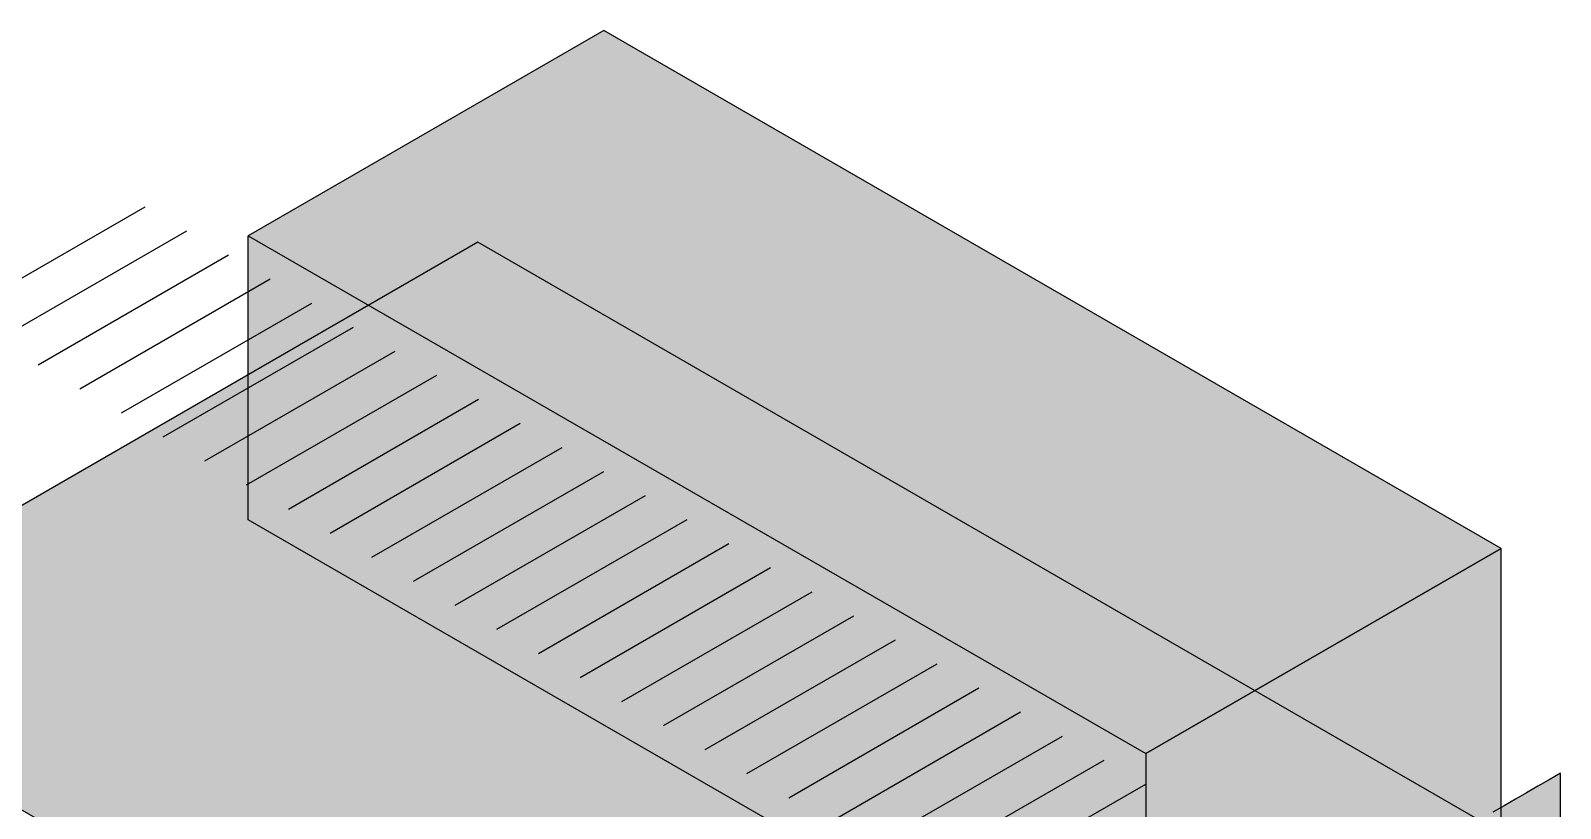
# Model space of a CAD drawing. Header units: millimetres. Extents: x -3851 to 506847, y -6675 to 35120.
# Drawn here: x 479221 to 496697, y 26227 to 35120 of the extents above; entities that cross this region are included whole.
import ezdxf

# ---------------------------------------------------------------- set-up
doc = ezdxf.new("R2010")
doc.units = ezdxf.units.MM
doc.header["$LTSCALE"] = 20
doc.layers.add('A-ANNO-PATT-AXO', color=8, linetype='CONTINUOUS', lineweight=9)
doc.layers.add('A-FLOR-AXO', color=7, linetype='CONTINUOUS', lineweight=25)

msp = doc.modelspace()

# ---------------------------------------------------------------- hatches: boundary and pattern name
at = {"layer": 'A-ANNO-PATT-AXO'}
for points in [[(491959.811, 26855), (496021.47, 29200), (485767.729, 35120), (481706.07, 32775)], [(491959.811, 26855), (496021.47, 29200), (485767.729, 35120), (481706.07, 32775)], [(491959.811, 26855), (496021.47, 29200), (485767.729, 35120), (481706.07, 32775)], [(487794.229, 21200), (496021.47, 25950), (484330.127, 32700), (476102.886, 27950)], [(487794.229, 21200), (496021.47, 25950), (484330.127, 32700), (476102.886, 27950)], [(487794.229, 21200), (496021.47, 25950), (484330.127, 32700), (476102.886, 27950)], [(491959.811, 23605), (481706.07, 29525), (481706.07, 32775), (491959.811, 26855)], [(491959.811, 23605), (481706.07, 29525), (481706.07, 32775), (491959.811, 26855)], [(491959.811, 23605), (481706.07, 29525), (481706.07, 32775), (491959.811, 26855)], [(491959.811, 23605), (496021.47, 25950), (496021.47, 29200), (491959.811, 26855)], [(491959.811, 23605), (496021.47, 25950), (496021.47, 29200), (491959.811, 26855)], [(491959.811, 23605), (496021.47, 25950), (496021.47, 29200), (491959.811, 26855)], [(488469.728, 20780), (488598.279, 20854.219), (488726.83, 20928.438), (488855.38, 21002.656), (488983.931, 21076.875), (489112.482, 21151.094), (489241.032, 21225.312), (489369.583, 21299.531), (489498.134, 21373.75), (489626.684, 21447.969), (489755.235, 21522.187), (489883.786, 21596.406), (490012.336, 21670.625), (490140.887, 21744.844), (490269.437, 21819.062), (490397.988, 21893.281), (490532.136, 21964.268), (490681.667, 22026.374), (490846.05, 22079.905), (491024.041, 22125.58), (491213.925, 22164.387), (491413.575, 22197.557), (491620.524, 22226.512), (491832.052, 22252.824), (492045.28, 22278.154), (492257.27, 22304.199), (492465.128, 22332.63), (492666.102, 22365.035), (492857.679, 22402.865), (493037.674, 22447.383), (493204.3, 22499.619), (493356.238, 22560.335), (493492.676, 22630), (493613.34, 22708.772), (493718.503, 22796.494), (493808.978, 22892.695), (493886.085, 22996.615), (493951.608, 23107.223), (494007.736, 23223.255), (494056.979, 23343.262), (494102.09, 23465.654), (494145.964, 23588.762), (494191.537, 23710.887), (494241.69, 23830.369), (494299.141, 23945.637), (494366.358, 24055.267), (494445.468, 24158.03), (494538.187, 24252.937), (494645.757, 24339.268), (494768.71, 24416.719), (494897.261, 24490.937), (495025.811, 24565.156), (495154.362, 24639.375), (495282.913, 24713.594), (495411.463, 24787.812), (495540.014, 24862.031), (495668.565, 24936.25), (495797.115, 25010.469), (495925.666, 25084.687), (496054.217, 25158.906), (496182.767, 25233.125), (496311.318, 25307.344), (496439.868, 25381.562), (496568.419, 25455.781), (496696.97, 25530), (496696.97, 26630), (496568.419, 26555.781), (496439.868, 26481.562), (496311.318, 26407.344), (496182.767, 26333.125), (496054.217, 26258.906), (495925.666, 26184.687), (495797.115, 26110.469), (495668.565, 26036.25), (495540.014, 25962.031), (495411.463, 25887.812), (495282.913, 25813.594), (495154.362, 25739.375), (495025.811, 25665.156), (494897.261, 25590.937), (494768.71, 25516.719), (494645.757, 25439.268), (494538.187, 25352.937), (494445.468, 25258.03), (494366.358, 25155.267), (494299.141, 25045.637), (494241.69, 24930.369), (494191.537, 24810.887), (494145.964, 24688.762), (494102.09, 24565.654), (494056.979, 24443.262), (494007.736, 24323.255), (493951.608, 24207.223), (493886.085, 24096.615), (493808.978, 23992.695), (493718.503, 23896.494), (493613.34, 23808.772), (493492.676, 23730), (493356.238, 23660.335), (493204.3, 23599.619), (493037.674, 23547.383), (492857.679, 23502.865), (492666.102, 23465.035), (492465.128, 23432.63), (492257.27, 23404.199), (492045.28, 23378.154), (491832.052, 23352.824), (491620.524, 23326.512), (491413.575, 23297.557), (491213.925, 23264.387), (491024.041, 23225.58), (490846.05, 23179.905), (490681.667, 23126.374), (490532.136, 23064.268), (490397.988, 22993.281), (490269.437, 22919.062), (490140.887, 22844.844), (490012.336, 22770.625), (489883.786, 22696.406), (489755.235, 22622.187), (489626.684, 22547.969), (489498.134, 22473.75), (489369.583, 22399.531), (489241.032, 22325.312), (489112.482, 22251.094), (488983.931, 22176.875), (488855.38, 22102.656), (488726.83, 22028.438), (488598.279, 21954.219), (488469.728, 21880)]]:
    msp.add_hatch(color=7, dxfattribs=at).paths.add_polyline_path(points)

# ---------------------------------------------------------------- linework, layer by layer
at = {"layer": 'A-FLOR-AXO'}
for points in [[(491959.811, 26855), (496021.47, 29200), (485767.729, 35120), (481706.07, 32775)], [(491959.811, 26855), (496021.47, 29200), (485767.729, 35120), (481706.07, 32775)], [(491959.811, 26855), (496021.47, 29200), (485767.729, 35120), (481706.07, 32775)], [(487794.229, 21200), (496021.47, 25950), (484330.127, 32700), (476102.886, 27950)], [(487794.229, 21200), (496021.47, 25950), (484330.127, 32700), (476102.886, 27950)], [(487794.229, 21200), (496021.47, 25950), (484330.127, 32700), (476102.886, 27950)], [(491959.811, 23605), (481706.07, 29525), (481706.07, 32775), (491959.811, 26855)], [(491959.811, 23605), (481706.07, 29525), (481706.07, 32775), (491959.811, 26855)], [(491959.811, 23605), (481706.07, 29525), (481706.07, 32775), (491959.811, 26855)], [(491959.811, 23605), (496021.47, 25950), (496021.47, 29200), (491959.811, 26855)], [(491959.811, 23605), (496021.47, 25950), (496021.47, 29200), (491959.811, 26855)], [(491959.811, 23605), (496021.47, 25950), (496021.47, 29200), (491959.811, 26855)]]:
    msp.add_lwpolyline(points, close=True, dxfattribs=at)
for points in [[(478354.552, 31850), (480528.275, 33105)], [(478354.552, 31850), (480528.275, 33105)], [(478354.552, 31850), (480528.275, 33105)], [(478830.866, 31575), (481004.589, 32830)], [(478830.866, 31575), (481004.589, 32830)], [(478830.866, 31575), (481004.589, 32830)], [(479307.18, 31300), (481480.903, 32555)], [(479307.18, 31300), (481480.903, 32555)], [(479307.18, 31300), (481480.903, 32555)], [(479783.494, 31025), (481957.217, 32280)], [(479783.494, 31025), (481957.217, 32280)], [(479783.494, 31025), (481957.217, 32280)], [(480259.808, 30750), (482433.531, 32005)], [(480259.808, 30750), (482433.531, 32005)], [(480259.808, 30750), (482433.531, 32005)], [(480736.122, 30475), (482909.845, 31730)], [(480736.122, 30475), (482909.845, 31730)], [(480736.122, 30475), (482909.845, 31730)], [(481212.436, 30200), (483386.159, 31455)], [(481212.436, 30200), (483386.159, 31455)], [(481212.436, 30200), (483386.159, 31455)], [(481688.75, 29925), (483862.473, 31180)], [(481688.75, 29925), (483862.473, 31180)], [(481688.75, 29925), (483862.473, 31180)], [(482165.064, 29650), (484338.787, 30905)], [(482165.064, 29650), (484338.787, 30905)], [(482165.064, 29650), (484338.787, 30905)], [(482641.377, 29375), (484815.101, 30630)], [(482641.377, 29375), (484815.101, 30630)], [(482641.377, 29375), (484815.101, 30630)], [(483117.691, 29100), (485291.415, 30355)], [(483117.691, 29100), (485291.415, 30355)], [(483117.691, 29100), (485291.415, 30355)], [(483594.005, 28825), (485767.729, 30080)], [(483594.005, 28825), (485767.729, 30080)], [(483594.005, 28825), (485767.729, 30080)], [(484070.319, 28550), (486244.043, 29805)], [(484070.319, 28550), (486244.043, 29805)], [(484070.319, 28550), (486244.043, 29805)], [(484546.633, 28275), (486720.357, 29530)], [(484546.633, 28275), (486720.357, 29530)], [(484546.633, 28275), (486720.357, 29530)], [(485022.947, 28000), (487196.671, 29255)], [(485022.947, 28000), (487196.671, 29255)], [(485022.947, 28000), (487196.671, 29255)], [(485499.261, 27725), (487672.985, 28980)], [(485499.261, 27725), (487672.985, 28980)], [(485499.261, 27725), (487672.985, 28980)], [(485975.575, 27450), (488149.299, 28705)], [(485975.575, 27450), (488149.299, 28705)], [(485975.575, 27450), (488149.299, 28705)], [(486451.889, 27175), (488625.613, 28430)], [(486451.889, 27175), (488625.613, 28430)], [(486451.889, 27175), (488625.613, 28430)], [(486928.203, 26900), (489101.927, 28155)], [(486928.203, 26900), (489101.927, 28155)], [(486928.203, 26900), (489101.927, 28155)], [(487404.517, 26625), (489578.241, 27880)], [(487404.517, 26625), (489578.241, 27880)], [(487404.517, 26625), (489578.241, 27880)], [(487880.831, 26350), (490054.555, 27605)], [(487880.831, 26350), (490054.555, 27605)], [(487880.831, 26350), (490054.555, 27605)], [(488357.145, 26075), (490530.869, 27330)], [(488357.145, 26075), (490530.869, 27330)], [(488357.145, 26075), (490530.869, 27330)], [(488833.459, 25800), (491007.183, 27055)], [(488833.459, 25800), (491007.183, 27055)], [(488833.459, 25800), (491007.183, 27055)], [(489309.773, 25525), (491483.497, 26780)], [(489309.773, 25525), (491483.497, 26780)], [(489309.773, 25525), (491483.497, 26780)], [(496696.97, 25530), (496696.97, 26630), (496568.419, 26555.781), (496439.868, 26481.562), (496311.318, 26407.344), (496182.767, 26333.125), (496054.217, 26258.906), (495925.666, 26184.687)], [(489786.087, 25250), (491959.811, 26505)], [(489786.087, 25250), (491959.811, 26505)], [(489786.087, 25250), (491959.811, 26505)]]:
    msp.add_lwpolyline(points, dxfattribs=at)

doc.saveas('drawing.dxf')
